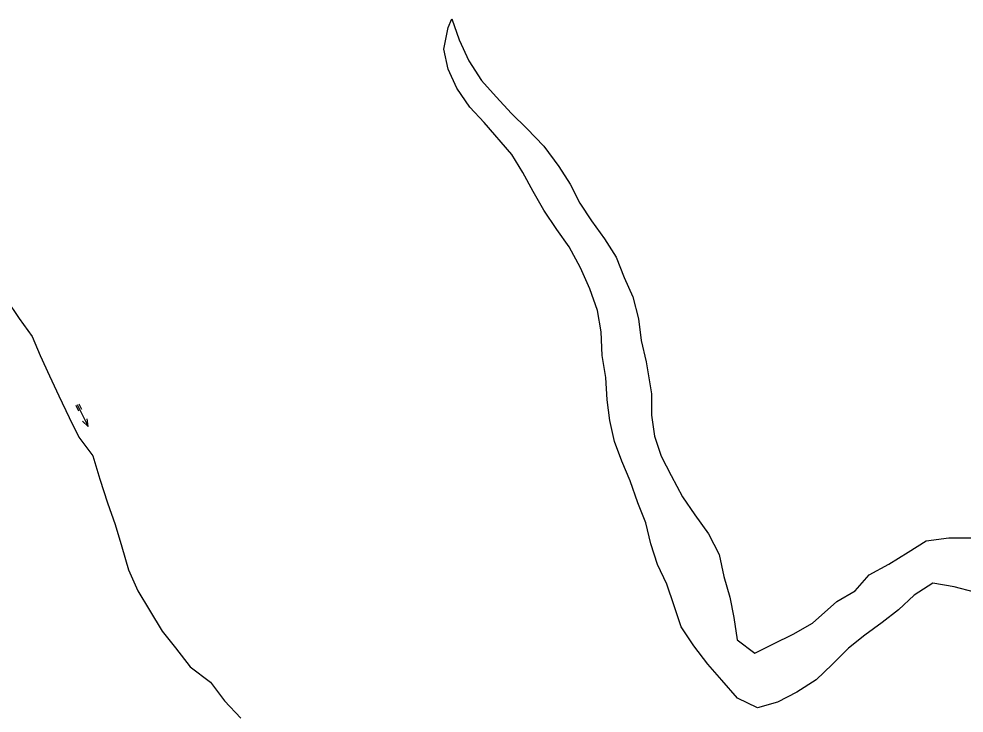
# Model space of a CAD drawing. Extents: x 203665 to 205970, y 4870865 to 4873745.
# Drawn here: x 203969.7 to 204199.6, y 4871829.3 to 4871998 of the extents above; entities that cross this region are included whole.
import ezdxf

# ---------------------------------------------------------------- set-up
doc = ezdxf.new("R2010")
doc.units = 0
doc.header["$LTSCALE"] = 1.5
doc.header["$MEASUREMENT"] = 0
doc.layers.add('HD-CURSO-PERENE', color=170, linetype='CONTINUOUS')
doc.layers.add('HD-TXT-PERENE', color=170, linetype='CONTINUOUS')

# ---------------------------------------------------------------- blocks, each defined once
blk = doc.blocks.new('COD035', base_point=(204642.388272, 4871347.708257))
at = {"layer": 'HD-CURSO-PERENE'}
for p, q in [((204642.388272, 4871348.113987), (204643.888272, 4871348.113987)), ((204642.388272, 4871347.713987), (204648.388272, 4871347.713987)), ((204642.388272, 4871347.313987), (204643.888272, 4871347.313987))]:
    blk.add_line(p, q, dxfattribs=at)
blk.add_lwpolyline([(204646.588272, 4871347.113987), (204648.388272, 4871347.713987), (204646.588272, 4871348.313987)], dxfattribs=at)

msp = doc.modelspace()

# ---------------------------------------------------------------- linework, layer by layer
at = {"layer": 'HD-CURSO-PERENE', "linetype": 'Continuous'}
for points in [[(204202.130484, 4871858.633115, 2.19501), (204197.18066, 4871859.943322, 2.19501), (204191.990887, 4871860.873508, 2.19501), (204187.431454, 4871857.963404, 2.19501), (204183.642039, 4871854.393235, 2.19501), (204179.672593, 4871851.243101, 2.19501), (204175.50315, 4871848.192978, 2.19501), (204171.493708, 4871845.032844, 2.19501), (204167.554338, 4871841.092652, 2.19501), (204163.614949, 4871837.352475, 2.19501), (204158.925534, 4871834.342367, 2.19501), (204154.196063, 4871831.922302, 2.19501), (204149.366497, 4871830.532313, 2.19501), (204144.496564, 4871832.892594, 2.19501), (204140.70637, 4871837.232991, 2.19501), (204137.326192, 4871841.143349, 2.19501), (204133.875964, 4871845.613748, 2.19501), (204130.825698, 4871850.224148, 2.19501), (204129.075303, 4871855.324553, 2.19501), (204127.334891, 4871860.59497, 2.19501), (204125.014562, 4871865.385366, 2.19501), (204123.434162, 4871870.435764, 2.19501), (204122.243739, 4871875.476152, 2.19501), (204120.293376, 4871880.376548, 2.19501), (204118.422966, 4871885.706972, 2.19501), (204116.352624, 4871890.477361, 2.19501), (204114.562262, 4871895.267745, 2.19501), (204113.42183, 4871900.368136, 2.19501), (204112.801374, 4871905.378509, 2.19501), (204112.470855, 4871910.858909, 2.19501), (204111.590381, 4871916.219313, 2.19501), (204111.339834, 4871921.929727, 2.19501), (204110.479376, 4871927.120118, 2.19501), (204108.618967, 4871932.430541, 2.19501), (204106.318606, 4871937.530959, 2.19501), (204103.578274, 4871942.621386, 2.19501), (204100.588045, 4871946.811755, 2.19501), (204097.437778, 4871951.492162, 2.19501), (204094.837487, 4871956.072549, 2.19501), (204092.307192, 4871960.642935, 2.19501), (204089.626926, 4871965.013309, 2.19501), (204082.886568, 4871972.864025, 2.19501), (204079.396423, 4871976.514367, 2.19501), (204076.276155, 4871981.184773, 2.19501), (204074.155834, 4871985.765149, 2.19501), (204073.075416, 4871990.685526, 2.19501), (204074.134834, 4871995.935878, 2.19501), (204074.994577, 4871998.006006, 2.19501), (204076.814966, 4871992.9156, 2.19501), (204079.155327, 4871987.79518, 2.19501), (204082.245603, 4871983.06477, 2.19501), (204085.795776, 4871979.084404, 2.19501), (204089.545948, 4871974.994025, 2.19501), (204093.236079, 4871971.363681, 2.19501), (204097.366246, 4871967.09328, 2.19501), (204101.066507, 4871962.13284, 2.19501), (204103.826762, 4871957.812468, 2.19501), (204106.187071, 4871953.202084, 2.19501), (204108.987321, 4871948.911713, 2.19501), (204112.157556, 4871944.551328, 2.19501), (204114.957822, 4871940.100945, 2.19501), (204116.968187, 4871935.140544, 2.19501), (204119.028526, 4871930.410158, 2.19501), (204120.428961, 4871925.119747, 2.19501), (204121.099441, 4871919.829353, 2.19501), (204122.269881, 4871914.628954, 2.19501), (204123.610563, 4871906.868368, 2.19501), (204123.611072, 4871901.697998, 2.19501), (204124.281539, 4871896.537613, 2.19501), (204125.941915, 4871891.687228, 2.19501), (204128.362225, 4871887.026839, 2.19501), (204131.162562, 4871881.856404, 2.19501), (204134.092814, 4871877.466023, 2.19501), (204137.413068, 4871872.815614, 2.19501), (204140.073396, 4871867.825196, 2.19501), (204141.213854, 4871862.454785, 2.19501), (204142.634259, 4871857.464395, 2.19501), (204143.594689, 4871852.494018, 2.19501), (204144.445172, 4871847.063609, 2.19501), (204148.695231, 4871843.803279, 2.19501), (204153.29472, 4871846.123339, 2.19501), (204158.004204, 4871848.423396, 2.19501), (204162.763644, 4871851.133481, 2.19501), (204168.642768, 4871856.35372, 2.19501), (204173.132232, 4871858.993806, 2.19501), (204176.56164, 4871862.864004, 2.19501), (204181.341088, 4871865.484082, 2.19501), (204186.030518, 4871868.344179, 2.19501), (204190.349981, 4871871.094277, 2.19501), (204195.919563, 4871871.864204, 2.19501), (204201.639211, 4871871.864073, 2.19501)], [(203966.605868, 4871929.89562, 2.514704), (203969.818219, 4871925.173204, 2.514704), (203972.94846, 4871920.772817, 2.514704), (203974.868797, 4871916.152443, 2.514704), (203977.139145, 4871911.202036, 2.514704), (203979.439477, 4871906.391639, 2.514704), (203981.989841, 4871901.101202, 2.514704), (203984.310168, 4871896.330807, 2.514704), (203987.680406, 4871891.810406, 2.514704), (203989.400863, 4871886.099958, 2.514704), (203991.291309, 4871880.389506, 2.514704), (203993.131714, 4871875.129087, 2.514704), (203994.792152, 4871869.648657, 2.514704), (203996.352603, 4871864.088223, 2.514704), (203998.682959, 4871859.017807, 2.514704), (204001.483254, 4871854.277403, 2.514704), (204004.583565, 4871849.186968, 2.514704), (204007.823764, 4871845.136604, 2.514704), (204011.374003, 4871840.49619, 2.514704), (204016.314063, 4871836.805813, 2.514704), (204019.744301, 4871832.245408, 2.514704), (204023.714476, 4871827.985012, 2.514704)]]:
    msp.add_polyline3d(points, dxfattribs=at)

# ---------------------------------------------------------------- block references
at = {"layer": 'HD-TXT-PERENE', "rotation": 296}
msp.add_blockref('COD035', (203983.926249, 4871904.291837), dxfattribs=at)

doc.saveas('drawing.dxf')
